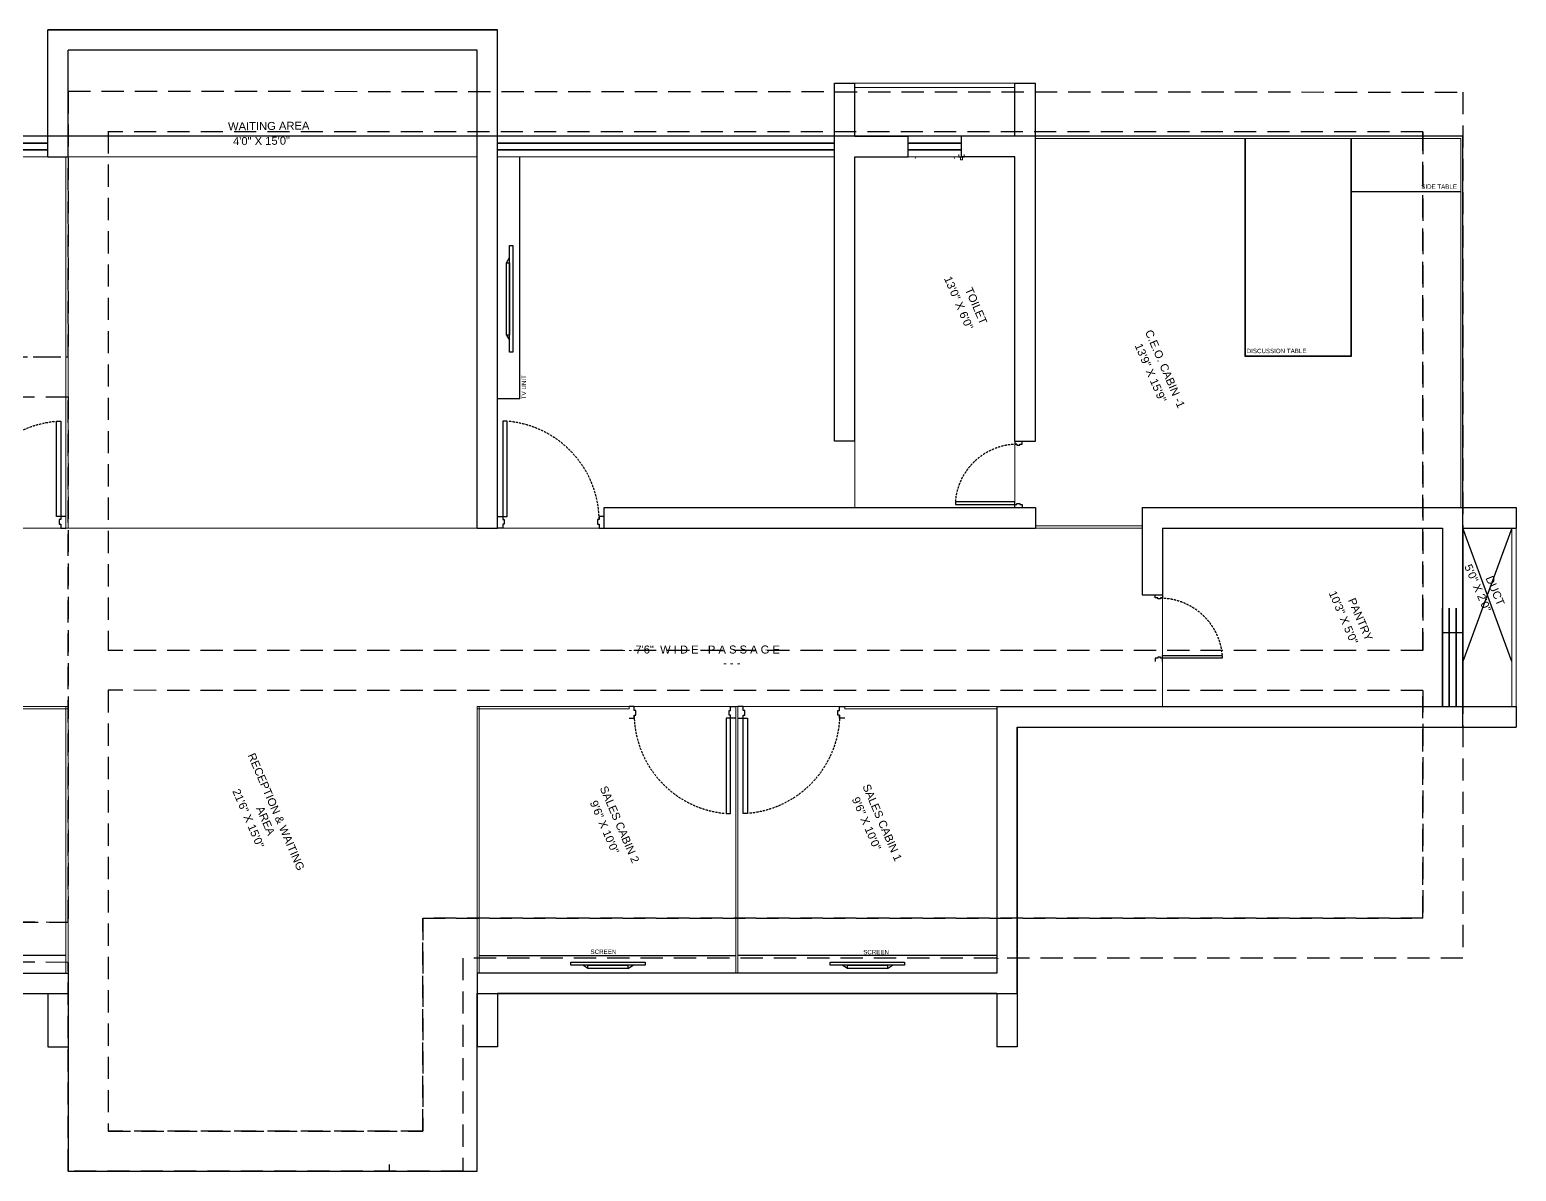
# Model space of a CAD drawing. Header units: inches. Extents: x -1279580 to -1184408, y -1638357 to -1580761.
# Drawn here: x -1249420 to -1232697, y -1638233 to -1625382 of the extents above; entities that cross this region are included whole.
import ezdxf

# ---------------------------------------------------------------- set-up
doc = ezdxf.new("R2010")
doc.units = ezdxf.units.IN
doc.header["$LTSCALE"] = 1000
for name, pattern in [('DASHED', [0.75, 0.5, -0.25]), ('DASHED2', [0.375, 0.25, -0.125]), ('HIDDEN', [0.375, 0.25, -0.125])]:
    doc.linetypes.add(name, pattern=pattern)
for name, color, linetype in [('ARCH .DWG.', 252, 'Continuous'), ('C02 Walls 01', 10, 'Continuous'), ('L01_INTERNAL_DOORS', 251, 'Continuous'), ('M01_FURNITURE', 14, 'Continuous'), ('SMA-SECTION', 7, 'Continuous'), ('TEXT', 7, 'Continuous'), ('U03_NOTES-GENERAL_SCALE_2', 4, 'Continuous')]:
    doc.layers.add(name, color=color, linetype=linetype)
for name, color, linetype, lineweight in [('C06 Parapet Wall', 39, 'Continuous', 15), ('F03 Windows', 32, 'Continuous', 35), ('I03 Tile Drop', 250, 'Continuous', 9), ('M04 Sanitaryware', 174, 'Continuous', 9), ('U05 Room Names-Scale 2', 7, 'Continuous', 25), ('Z08 Structure above', 250, 'DASHED', 9)]:
    doc.layers.add(name, color=color, linetype=linetype, lineweight=lineweight)
doc.styles.add('vka-arial', font='arial.ttf')

# ---------------------------------------------------------------- blocks, each defined once
blk = doc.blocks.new('zw$C708')
at = {"layer": 'TEXT', "color": 10, "linetype": 'HIDDEN'}
for p, q in [((27019, 12159, -14614), (27018, 9168, -14614)), ((27018, 9168, -14614), (27019, 12159, -14614)), ((27019, 12159, -14614), (42709, 12148, -14614)), ((27019, 12159, -14614), (42709, 12148, -14614)), ((27094, 12159, -14614), (27094, 12159, -14614)), ((27219, 12159, -14614), (27219, 12159, -14614)), ((42709, 12148, 84566), (42708, 2400, -72916)), ((42709, 12148, -14614), (42708, 2400, 3815)), ((27019, 11959, -14614), (27019, 11959, -14614)), ((27018, 11709, -14614), (27019, 11709, -14614)), ((27469, 11708, -14614), (27468, 5864, -14614)), ((27469, 11708, -14614), (27468, 5864, -14614)), ((42259, 11699, -14614), (27469, 11700, -14614)), ((42259, 11699, 77300), (42258, 5863, -16980)), ((42258, 5863, -16980), (42259, 11699, -14614)), ((0, 9175, -14614), (27018, 9168, -14614)), ((62, 9175, -14614), (27018, 9168, -14614)), ((516, 8725, -14614), (27018, 8718, -14614)), ((27018, 8718, -14614), (27018, 2802, -14614)), ((27018, 2802, -14614), (27019, 8718, -14614)), ((42258, 5863, 77031), (27468, 5864, -219887)), ((42708, 5863, 86065), (42708, 5863, 86065)), ((42258, 5413, 77031), (27468, 5414, -219887)), ((27468, 5414, -14614), (27468, 450, -14614)), ((27468, 5414, -14614), (27468, 450, -4769)), ((42258, 5413, -24250), (42258, 2850, -65647)), ((42258, 2850, 3669), (42258, 5413, 77026)), ((27019, 2802, -14614), (555, 2870, -14614)), ((555, 2870, -14614), (27018, 2802, -14614)), ((42258, 2850, 3669), (31009, 2850, 15)), ((31009, 2850, 161), (31009, 450, 161)), ((31009, 450, 161), (31009, 2850, 161)), ((31009, 2850, 161), (42258, 2850, 3669)), ((27018, 2352, -14614), (108, 2421, -14614)), ((27018, 2352, -14614), (108, 2421, -14614)), ((27018, 2352, -14614), (27018, 0, -14614)), ((27018, 0, -14614), (27018, 2352, -14614)), ((42708, 2400, 3815), (31459, 2400, 161)), ((31459, 2400, 161), (31459, 0, 161)), ((42708, 2400, 3815), (31459, 2400, 161)), ((31459, 2400, 161), (31459, 0, 161)), ((37482, 2397, 2202), (37482, 2399, 2261)), ((37681, 2474, 2167), (37682, 2474, 2167)), ((37682, 2400, 2182), (37682, 2399, 2167)), ((31009, 450, 72714), (27468, 450, -4769)), ((27468, 450, -4769), (31009, 450, 161)), ((31459, 0, 82560), (27018, 0, -14614)), ((31459, 0, 161), (27018, 0, -14614)), ((30634, 0, 161), (30634, 75, 161))]:
    blk.add_line(p, q, dxfattribs=at)
blk = doc.blocks.new('zw$5B4')
at = {"color": 252, "linetype": 'DASHED', "ltscale": 500}
for p, q in [((42680, 11775), (15900, 11775)), ((42680, 5125), (42680, 11775)), ((37665, 2125), (37665, 5125)), ((37665, 5125), (42680, 5125)), ((20915, 2125), (26990, 2125)), ((26990, 2125), (26990, 125)), ((31590, 2125), (37665, 2125)), ((31590, 125), (31590, 2125)), ((26990, 125), (31590, 125))]:
    blk.add_line(p, q, dxfattribs=at)
at = {"layer": 'C02 Walls 01', "color": 252, "linetype": 'DASHED2', "ltscale": 500}
for p, q in [((26760, 12975), (31820, 12975)), ((31820, 12975), (26760, 12975)), ((26760, 11545), (26760, 12975)), ((31820, 7365), (31820, 12975)), ((31590, 12745), (26990, 12745)), ((26990, 11545), (26990, 12745)), ((31590, 7365), (31590, 12745)), ((35610, 8345), (35610, 12375)), ((35610, 12375), (35840, 12375)), ((35840, 11775), (35840, 12375)), ((37640, 11775), (37640, 12375)), ((37640, 12375), (37870, 12375)), ((37870, 8345), (37870, 12375)), ((35840, 11775), (36440, 11775)), ((36440, 11545), (36440, 11775)), ((37040, 11545), (37040, 11775)), ((37640, 11775), (37040, 11775)), ((26760, 11545), (26990, 11545)), ((35840, 8345), (35840, 11545)), ((35840, 11545), (36440, 11545)), ((37640, 11545), (37040, 11545)), ((37640, 8345), (37640, 11545)), ((35840, 8345), (35610, 8345)), ((37640, 8345), (37870, 8345)), ((33020, 7595), (37870, 7595)), ((33020, 7365), (33020, 7595)), ((37870, 7595), (37870, 7365)), ((39070, 7595), (39070, 6615)), ((39070, 7595), (42680, 7595)), ((42680, 7595), (43280, 7595)), ((43280, 7595), (43280, 7365)), ((31590, 7365), (31820, 7365)), ((33020, 7365), (37870, 7365)), ((39300, 7365), (39300, 6615)), ((39300, 7365), (42450, 7365)), ((42450, 7365), (42450, 6185)), ((42680, 7365), (43280, 7365)), ((42680, 7365), (42680, 6185)), ((39070, 6615), (39300, 6615)), ((42680, 6185), (42450, 6185)), ((37435, 5355), (43280, 5355)), ((37435, 5355), (37435, 2355)), ((43280, 5355), (43280, 5125)), ((37665, 5125), (43280, 5125)), ((37665, 5125), (37665, 1525)), ((21145, 2355), (26990, 2355)), ((26990, 2355), (26990, 1525)), ((37435, 2355), (31590, 2355)), ((31590, 2355), (31590, 1525)), ((21145, 2125), (26760, 2125)), ((26760, 2125), (26760, 1525)), ((37435, 2125), (31820, 2125)), ((31820, 2125), (31820, 1525)), ((37435, 2125), (37435, 1525)), ((26760, 1525), (26990, 1525)), ((31820, 1525), (31590, 1525)), ((37665, 1525), (37435, 1525))]:
    blk.add_line(p, q, dxfattribs=at)
at = {"layer": 'C06 Parapet Wall', "color": 252, "linetype": 'DASHED2', "ltscale": 500}
for p, q in [((37640, 12375), (35840, 12375)), ((37640, 12325), (35840, 12325)), ((42680, 11775), (37870, 11775)), ((42680, 11775), (37870, 11775)), ((42655, 11750), (37870, 11750)), ((42655, 11750), (37870, 11750)), ((42655, 11750), (42655, 7595)), ((42655, 11750), (42655, 7595)), ((42680, 11775), (42680, 7595)), ((42680, 11775), (42680, 7595)), ((26965, 11545), (26965, 7365)), ((26990, 11545), (26990, 7365)), ((26990, 7365), (26965, 7365)), ((31590, 7365), (31615, 7365)), ((37870, 7390), (39070, 7390)), ((37870, 7365), (39070, 7365)), ((43230, 5355), (43230, 7365)), ((43280, 5355), (43280, 7365)), ((25280, 5355), (26990, 5355)), ((26965, 5355), (26965, 2355)), ((26990, 5355), (26990, 2355)), ((33300, 5355), (31590, 5355)), ((31590, 5355), (31590, 2355)), ((31615, 5355), (31615, 2355)), ((33300, 5355), (33300, 5330)), ((34525, 5355), (34500, 5355)), ((34500, 5355), (34500, 2355)), ((34525, 5355), (34525, 2355)), ((37435, 5355), (35725, 5355)), ((35725, 5355), (35725, 5330)), ((25280, 5330), (26990, 5330)), ((33300, 5330), (31590, 5330)), ((37435, 5330), (35725, 5330))]:
    blk.add_line(p, q, dxfattribs=at)
at = {"layer": 'C06 Parapet Wall', "color": 252}
for p, q in [((43230, 5865), (43230, 7365)), ((43280, 5865), (43280, 7365)), ((25280, 5355), (26990, 5355)), ((26965, 5355), (26965, 2355)), ((26990, 5355), (26990, 2355)), ((33300, 5355), (31590, 5355)), ((31590, 5355), (31590, 2355)), ((31615, 5355), (31615, 2355)), ((33300, 5355), (33300, 5330)), ((34525, 5355), (34500, 5355)), ((34500, 5355), (34500, 2355)), ((34525, 5355), (34525, 2355)), ((37435, 5355), (35725, 5355)), ((35725, 5355), (35725, 5330)), ((25280, 5330), (26990, 5330)), ((33300, 5330), (31590, 5330)), ((37435, 5330), (35725, 5330))]:
    blk.add_line(p, q, dxfattribs=at)
at = {"layer": 'F03 Windows', "color": 252, "linetype": 'DASHED2', "ltscale": 500}
for p, q in [((22970, 11698), (26760, 11698)), ((22970, 11622), (26760, 11622)), ((35610, 11698), (31820, 11698)), ((35610, 11622), (31820, 11622)), ((36440, 11698), (37040, 11698)), ((36440, 11622), (37040, 11622)), ((42450, 5355), (42450, 6185)), ((42527, 6185), (42527, 5355)), ((42603, 6185), (42603, 5355)), ((42680, 5355), (42680, 6185))]:
    blk.add_line(p, q, dxfattribs=at)
at = {"layer": 'F03 Windows', "color": 252}
for p, q in [((22970, 11698), (26760, 11698)), ((22970, 11621), (26760, 11621)), ((35610, 11698), (31820, 11698)), ((35610, 11621), (31820, 11621)), ((42450, 5865), (42450, 6465)), ((42527, 6465), (42527, 5865)), ((42603, 6465), (42603, 5865))]:
    blk.add_line(p, q, dxfattribs=at)
at = {"layer": 'I03 Tile Drop', "color": 252, "linetype": 'DASHED2', "ltscale": 500}
for p, q in [((22970, 11775), (26760, 11775)), ((31820, 11775), (35610, 11775)), ((36440, 11775), (37040, 11775)), ((22970, 11545), (26760, 11545)), ((31590, 11545), (26990, 11545)), ((31820, 11545), (35610, 11545)), ((36440, 11545), (37040, 11545)), ((35840, 8345), (35840, 7595)), ((37640, 8345), (37640, 7595)), ((25765, 7365), (26965, 7365)), ((31590, 7365), (26990, 7365)), ((31820, 7365), (33020, 7365)), ((39300, 6615), (39300, 5355)), ((33300, 5355), (34500, 5355)), ((35725, 5355), (34525, 5355)), ((26990, 1525), (26990, 125)), ((31590, 1525), (31590, 125)), ((31590, 125), (26990, 125))]:
    blk.add_line(p, q, dxfattribs=at)
at = {"layer": 'I03 Tile Drop', "color": 252}
for p, q in [((22970, 11545), (26760, 11545)), ((31820, 11545), (35610, 11545)), ((37640, 8345), (37640, 7595)), ((25765, 7365), (26965, 7365)), ((31590, 7365), (26990, 7365)), ((31820, 7365), (33020, 7365)), ((39300, 6615), (39300, 5865)), ((33300, 5355), (34500, 5355)), ((35725, 5355), (34525, 5355))]:
    blk.add_line(p, q, dxfattribs=at)
at = {"layer": 'L01_INTERNAL_DOORS', "color": 252, "linetype": 'DASHED', "ltscale": 100}
for p, q in [((26857, 8567), (26907, 8568)), ((31928, 8567), (31878, 8568)), ((36970, 7662), (36970, 7631)), ((39970, 5932), (39970, 5901)), ((34392, 4152), (34442, 4152)), ((34633, 4152), (34583, 4152))]:
    blk.add_line(p, q, dxfattribs=at)
at = {"layer": 'L01_INTERNAL_DOORS', "color": 252}
for p, q in [((26857, 7495), (26857, 8567)), ((26907, 8568), (26908, 7495)), ((31878, 8568), (31878, 7495)), ((31928, 7495), (31928, 8567)), ((37640, 8345), (37640, 8309)), ((37640, 8309), (37661, 8309)), ((37661, 8309), (37661, 8297)), ((37661, 8297), (37694, 8297)), ((37694, 8309), (37721, 8309)), ((37694, 8297), (37694, 8309)), ((37721, 8309), (37721, 8345)), ((37640, 7662), (36970, 7662)), ((36970, 7631), (37640, 7631)), ((37640, 7631), (37640, 7662)), ((37640, 7631), (37661, 7631)), ((37640, 7595), (37640, 7631)), ((37661, 7642), (37694, 7642)), ((37661, 7631), (37661, 7642)), ((37694, 7642), (37694, 7631)), ((37694, 7631), (37721, 7631)), ((37721, 7631), (37721, 7595)), ((26908, 7495), (26857, 7495)), ((26890, 7462), (26890, 7408)), ((26908, 7462), (26890, 7462)), ((26890, 7408), (26908, 7408)), ((26908, 7495), (26908, 7462)), ((26965, 7495), (26908, 7495)), ((26908, 7408), (26908, 7365)), ((26908, 7365), (26965, 7365)), ((31820, 7495), (31878, 7495)), ((31878, 7365), (31820, 7365)), ((31878, 7495), (31928, 7495)), ((31878, 7495), (31878, 7462)), ((31878, 7462), (31896, 7462)), ((31878, 7408), (31878, 7365)), ((31896, 7408), (31878, 7408)), ((31896, 7462), (31896, 7408)), ((32944, 7462), (32944, 7408)), ((32962, 7462), (32944, 7462)), ((32944, 7408), (32962, 7408)), ((32962, 7495), (32962, 7462)), ((33020, 7495), (32962, 7495)), ((32962, 7408), (32962, 7365)), ((32962, 7365), (33020, 7365)), ((39219, 6579), (39219, 6615)), ((39246, 6579), (39219, 6579)), ((39246, 6567), (39246, 6579)), ((39279, 6567), (39246, 6567)), ((39300, 6579), (39279, 6579)), ((39279, 6579), (39279, 6567)), ((39300, 6615), (39300, 6579)), ((39246, 5901), (39219, 5901)), ((39219, 5901), (39219, 5865)), ((39279, 5912), (39246, 5912)), ((39246, 5912), (39246, 5901)), ((39279, 5901), (39279, 5912)), ((39300, 5901), (39279, 5901)), ((39300, 5901), (39300, 5932)), ((39300, 5932), (39970, 5932)), ((39300, 5865), (39300, 5901)), ((39970, 5901), (39300, 5901)), ((33358, 5355), (33300, 5355)), ((33358, 5312), (33358, 5355)), ((34442, 5312), (34442, 5355)), ((34442, 5355), (34500, 5355)), ((34583, 5355), (34525, 5355)), ((34583, 5312), (34583, 5355)), ((35667, 5312), (35667, 5355)), ((35667, 5355), (35725, 5355)), ((33300, 5225), (33358, 5225)), ((33376, 5312), (33358, 5312)), ((33358, 5225), (33358, 5258)), ((33358, 5258), (33376, 5258)), ((33376, 5258), (33376, 5312)), ((34442, 5225), (34392, 5225)), ((34392, 5225), (34392, 4152)), ((34424, 5258), (34424, 5312)), ((34424, 5312), (34442, 5312)), ((34442, 5258), (34424, 5258)), ((34442, 5225), (34442, 5258)), ((34500, 5225), (34442, 5225)), ((34442, 4152), (34442, 5225)), ((34525, 5225), (34583, 5225)), ((34601, 5312), (34583, 5312)), ((34583, 5225), (34583, 5258)), ((34583, 5258), (34601, 5258)), ((34583, 5225), (34633, 5225)), ((34583, 4152), (34583, 5225)), ((34601, 5258), (34601, 5312)), ((34633, 5225), (34633, 4152)), ((35649, 5258), (35649, 5312)), ((35649, 5312), (35667, 5312)), ((35667, 5258), (35649, 5258)), ((35667, 5225), (35667, 5258)), ((35725, 5225), (35667, 5225))]:
    blk.add_line(p, q, dxfattribs=at)
at = {"layer": 'L01_INTERNAL_DOORS', "color": 252, "linetype": 'DASHED', "ltscale": 0.05, "extrusion": (0, 0, -1)}
for centre, major_axis in [((26949, 7445), (-10, -1126)), ((39269, 5875), (-704, 6)), ((34542, 5275), (10, 1126))]:
    blk.add_ellipse(centre, major_axis=major_axis, ratio=1, start_param=1.577257, end_param=3.043053, dxfattribs=at)
at = {"layer": 'L01_INTERNAL_DOORS', "color": 252, "linetype": 'DASHED', "ltscale": 0.05}
for centre, major_axis in [((31837, 7445), (10, -1126)), ((37671, 7605), (704, 6)), ((34483, 5275), (-10, 1126))]:
    blk.add_ellipse(centre, major_axis=major_axis, ratio=1, start_param=1.577257, end_param=3.043053, dxfattribs=at)
at = {"layer": 'M01_FURNITURE', "color": 252}
for p, q in [((40226, 11750), (40226, 9300)), ((40231, 11750), (40231, 9305)), ((41421, 9305), (41421, 11750)), ((41426, 9300), (41426, 11750)), ((32070, 8820), (32070, 11545)), ((42655, 11150), (41426, 11150)), ((31921, 10351), (31956, 10409)), ((31921, 9538), (31956, 9480)), ((40226, 9300), (41426, 9300)), ((40231, 9305), (41421, 9305)), ((32070, 8820), (31820, 8820)), ((26965, 2555), (24080, 2555)), ((31615, 2555), (34500, 2555)), ((37435, 2555), (34525, 2555)), ((32643, 2444), (32643, 2480)), ((32643, 2480), (33480, 2480)), ((33480, 2444), (32643, 2444)), ((32836, 2409), (32778, 2444)), ((32836, 2409), (32836, 2444)), ((32836, 2444), (33286, 2444)), ((33286, 2409), (32836, 2409)), ((33286, 2444), (33286, 2409)), ((33286, 2409), (33344, 2444)), ((33480, 2480), (33480, 2444)), ((35561, 2444), (35561, 2480)), ((35561, 2480), (36398, 2480)), ((36398, 2444), (35561, 2444)), ((35755, 2409), (35697, 2444)), ((35755, 2409), (35755, 2444)), ((35755, 2444), (36205, 2444)), ((36205, 2409), (35755, 2409)), ((36205, 2444), (36205, 2409)), ((36205, 2409), (36263, 2444)), ((36398, 2480), (36398, 2444))]:
    blk.add_line(p, q, dxfattribs=at)
for points in [[(31956, 9345), (31956, 10545), (31992, 10545), (31992, 9345)], [(31921, 9538), (31921, 10351), (31956, 10351), (31956, 9538)]]:
    blk.add_lwpolyline(points, close=True, dxfattribs=at)
at = {"layer": 'M04 Sanitaryware', "color": 252}
for p, q in [((36538, 11545), (36942, 11545)), ((37009, 11540), (37009, 11570)), ((37069, 11540), (37009, 11540)), ((37029, 11510), (37029, 11540)), ((37049, 11510), (37049, 11540)), ((37069, 11540), (37069, 11570)), ((37049, 11510), (37029, 11510))]:
    blk.add_line(p, q, dxfattribs=at)
for centre, start, end in [((36538, 11525), 90, 180), ((36942, 11525), 0, 90)]:
    blk.add_arc(centre, 20, start, end, dxfattribs=at)
at = {"layer": 'Z08 Structure above', "color": 252, "lineweight": -2, "ltscale": 200}
for p, q in [((43230, 5865), (42680, 7365)), ((43230, 7365), (42680, 5865))]:
    blk.add_line(p, q, dxfattribs=at)
at = {"layer": 'U03_NOTES-GENERAL_SCALE_2', "color": 252, "style": 'vka-arial'}
for s, height, rotation, p in [('SIDE TABLE', 49.7, 0, (42211, 11184)), ('DISCUSSION TABLE', 49.73, 0, (40248, 9334)), ('TV UNIT', 50, 90, (32141, 8815)), ('SCREEN', 49.7, 0, (32866, 2571)), ('SCREEN', 49.7, 0, (35934, 2567))]:
    blk.add_text(s, height=height, rotation=rotation, dxfattribs=at).set_placement(p)
at = {"layer": 'U05 Room Names-Scale 2', "color": 252, "style": 'vka-arial'}
for s, rotation, p in [('WAITING AREA ', 0.5769, (28789, 11842)), ('4\'0" X 15\'0"', 0.5769, (28845, 11675)), ('13\'0" X 6\'0"', 293.3355, (36840, 10176)), ('TOILET', 293.3355, (37076, 10051)), ('C.E.O. CABIN -1', 293.3355, (39101, 9573)), ('13\'9" X 15\'9"', 293.3355, (38985, 9421)), ('5\'0" X 2\'0"', 293.3355, (42693, 6934)), ('DUCT', 293.3355, (42932, 6802)), ('10\'3" X 5\'0"', 293.3355, (41168, 6635)), ('PANTRY', 293.3355, (41385, 6554)), ('RECEPTION & WAITING ', 293.3355, (29007, 4808)), ('21\'6" X 15\'0"', 293.3355, (28835, 4405)), ('SALES CABIN 2', 293.3355, (32968, 4438)), ('SALES CABIN 1', 293.3355, (35923, 4459)), ('AREA', 293.3355, (29102, 4210)), ('9\'6" X 10\'0"', 293.3355, (32856, 4275)), ('9\'6" X 10\'0"', 293.3355, (35803, 4315))]:
    blk.add_text(s, height=90, rotation=rotation, dxfattribs=at).set_placement(p)
for s, p in [('- - - 7\'6"  W I D E   P A S S A G E ', (33140, 5953)), ('- - -', (34357, 5803))]:
    blk.add_text(s, height=90, dxfattribs=at).set_placement(p)

msp = doc.modelspace()

# ---------------------------------------------------------------- block references
at = {"layer": 'ARCH .DWG.'}
msp.add_blockref('zw$5B4', (-1275977.167, -1638357.265), dxfattribs=at)
at = {"layer": 'SMA-SECTION'}
msp.add_blockref('zw$C708', (-1276005.585, -1638232.647, 14614.49), dxfattribs=at)

doc.saveas('drawing.dxf')
